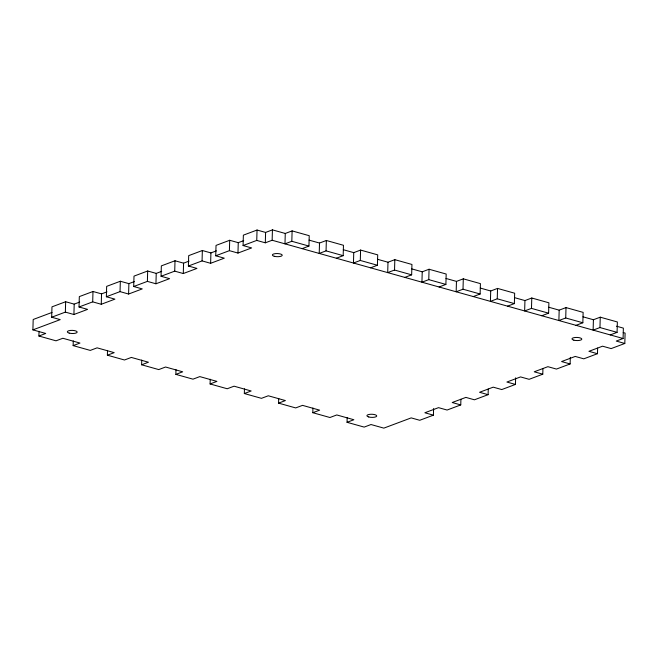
<?xml version="1.0" encoding="UTF-8"?>
<svg xmlns="http://www.w3.org/2000/svg" width="658" height="658" viewBox="0 0 658 658"><rect width="100%" height="100%" fill="white"/><g stroke="black" fill="none" stroke-linecap="round" stroke-linejoin="round"><path stroke-width="0.99" d="M39.036 331.311L38.904 336.024L45.739 333.466L32.9 329.872L33.188 319.492L52.048 312.427M32.9 329.872L60.24 319.632L51.686 317.23L51.974 306.85L65.644 301.734L74.206 304.128L79.676 302.08M51.686 317.23L65.356 312.114L65.644 301.734M65.356 312.114L73.91 314.508L74.206 304.128M107.509 350.484L107.377 355.197L114.212 352.639L97.096 347.843L90.261 350.41L73.145 345.615L73.277 340.893M73.91 314.508L87.588 309.383L79.026 306.99L79.314 296.61L92.984 291.486L101.546 293.887L107.015 291.839M79.026 306.99L92.696 301.866L92.984 291.486M92.696 301.866L101.258 304.267L101.546 293.887M101.258 304.267L114.928 299.143L106.366 296.75L106.654 286.37L120.332 281.246L128.886 283.639L134.355 281.591M106.366 296.75L120.036 291.626L120.332 281.246M120.036 291.626L128.598 294.027L128.886 283.639M128.598 294.027L142.268 288.903L133.706 286.51L134.002 276.121L147.672 271.006L156.234 273.399L161.695 271.351M175.99 369.656L175.859 374.369L182.694 371.811L165.569 367.016L158.734 369.582L141.618 364.787L141.75 360.066M133.706 286.51L147.384 281.385L147.672 271.006M147.384 281.385L155.938 283.779L156.234 273.399M155.938 283.779L169.608 278.663L161.054 276.261L161.342 265.881L175.012 260.757L183.574 263.159L189.043 261.111M161.054 276.261L174.724 271.145L175.012 260.757M174.724 271.145L183.286 273.539L183.574 263.159M183.286 273.539L196.956 268.415L188.394 266.021L188.681 255.641L202.351 250.517L210.914 252.919L216.383 250.871M188.394 266.021L202.064 260.897L202.351 250.517M202.064 260.897L210.626 263.299L210.914 252.919M244.463 388.829L244.332 393.542L251.167 390.984L234.051 386.188L227.216 388.755L210.091 383.959L210.223 379.238M210.626 263.299L224.296 258.175L215.734 255.781L216.03 245.401L229.7 240.277L238.254 242.67L243.723 240.622M215.734 255.781L229.403 250.657L229.7 240.277M229.403 250.657L237.966 253.059L238.254 242.67M237.966 253.059L251.636 247.934L243.082 245.541L243.37 235.153L257.039 230.037L265.602 232.43L272.437 229.872L285.276 233.467L292.111 230.9L309.227 235.696L308.939 246.076L302.104 248.642M243.082 245.541L256.752 240.417L257.039 230.037M256.752 240.417L265.306 242.81L265.602 232.43M265.306 242.81L272.141 240.252L272.437 229.872M312.945 408.001L312.813 412.714L319.648 410.156L302.524 405.361L295.689 407.927L278.573 403.132L278.704 398.411M285.276 233.467L284.98 243.847L291.823 241.289L308.939 246.076M291.823 241.289L292.111 230.9M319.508 243.049L319.22 253.429L326.055 250.871L343.18 255.666L343.468 245.286L326.352 240.491L319.508 243.049L309.054 240.121M326.055 250.871L326.352 240.491M433.597 408.56L433.416 415.165L419.746 420.281L411.184 417.888L383.844 428.128L371.005 424.533L364.17 427.1L347.046 422.304L347.177 417.583M353.749 252.639L353.461 263.019L360.296 260.461L377.412 265.248L377.708 254.868L360.584 250.073L353.749 252.639L343.287 249.711M360.296 260.461L360.584 250.073M387.99 262.221L387.702 272.601L394.537 270.043L411.653 274.838L411.941 264.458L394.825 259.663L387.99 262.221L377.528 259.293M394.537 270.043L394.825 259.663M422.23 271.812L421.934 282.192L428.769 279.634L445.894 284.421L446.182 274.041L429.065 269.245L422.23 271.812L411.768 268.883M428.769 279.634L429.065 269.245M456.463 281.394L456.175 291.774L463.01 289.216L480.126 294.011L480.422 283.631L463.298 278.836L456.463 281.394L446.001 278.466M463.01 289.216L463.298 278.836M433.416 415.165L424.854 412.763L438.524 407.647L447.086 410.041L460.756 404.917L460.913 399.258M490.704 290.984L490.416 301.364L497.251 298.806L514.367 303.593L514.655 293.213L497.538 288.418L490.704 290.984L480.241 288.056M460.756 404.917L452.194 402.523L465.872 397.399L474.426 399.801L488.096 394.677L488.261 389.018M497.251 298.806L497.538 288.418M488.096 394.677L479.542 392.283L493.212 387.159L501.766 389.561L515.444 384.436L515.625 377.832M524.944 300.566L524.648 310.946L531.483 308.388L548.607 313.183L548.895 302.803L531.779 298.008L524.944 300.566L514.482 297.638M531.483 308.388L531.779 298.008M515.444 384.436L506.882 382.043L520.552 376.919L529.114 379.312L542.784 374.196L542.94 368.529M559.177 310.157L558.889 320.536L565.724 317.978L582.84 322.765L583.136 312.386L566.012 307.59L559.177 310.157L548.714 307.228M565.724 317.978L566.012 307.59M542.784 374.196L534.222 371.795L547.892 366.679L556.454 369.072L570.124 363.948L570.313 357.343M593.417 319.739L593.129 330.119L599.964 327.561L617.081 332.356L617.369 321.976L600.252 317.181L593.417 319.739L582.955 316.811M570.124 363.948L561.57 361.555L575.24 356.43L583.794 358.832L597.464 353.708L597.629 348.049M599.964 327.561L600.252 317.181M623.2 332.553L625.1 333.088L624.812 343.468L616.25 341.074L623.085 338.508L623.373 328.128L616.464 326.195M73.145 345.615L79.98 343.057L62.855 338.261L56.02 340.819L38.904 336.024M336.345 258.224L343.18 255.666M370.577 267.814L377.412 265.248M141.618 364.787L148.453 362.221L131.337 357.434L124.502 359.992L107.377 355.197M404.818 277.396L411.653 274.838M439.059 286.987L445.894 284.421M210.091 383.959L216.934 381.393L199.81 376.606L192.975 379.164L175.859 374.369M473.291 296.569L480.126 294.011M507.532 306.159L514.367 303.593M278.573 403.132L285.408 400.566L268.291 395.779L261.448 398.337L244.332 393.542M541.773 315.741L548.607 313.183M576.005 325.332L582.84 322.765M347.046 422.304L353.881 419.738L336.764 414.951L329.929 417.509L312.813 412.714M610.246 334.914L617.081 332.356M624.812 343.468L611.142 348.592L602.58 346.19L588.91 351.314L597.464 353.708M272.141 240.252L623.085 338.508M368.76 416.975A4.935 1.571 1.6 0 0 376.705 416.177A4.935 1.571 1.6 0 0 370.035 414.31A4.935 1.571 1.6 0 0 368.76 416.975M69.172 333.096A4.935 1.571 1.6 0 0 77.126 332.298A4.935 1.571 1.6 0 0 70.455 330.431A4.935 1.571 1.6 0 0 69.172 333.096M274.238 256.275A4.935 1.571 1.6 0 0 282.192 255.485A4.935 1.571 1.6 0 0 275.521 253.61A4.935 1.571 1.6 0 0 274.238 256.275M573.825 340.153A4.935 1.571 1.6 0 0 581.771 339.364A4.935 1.571 1.6 0 0 575.1 337.488A4.935 1.571 1.6 0 0 573.825 340.153"/></g></svg>
